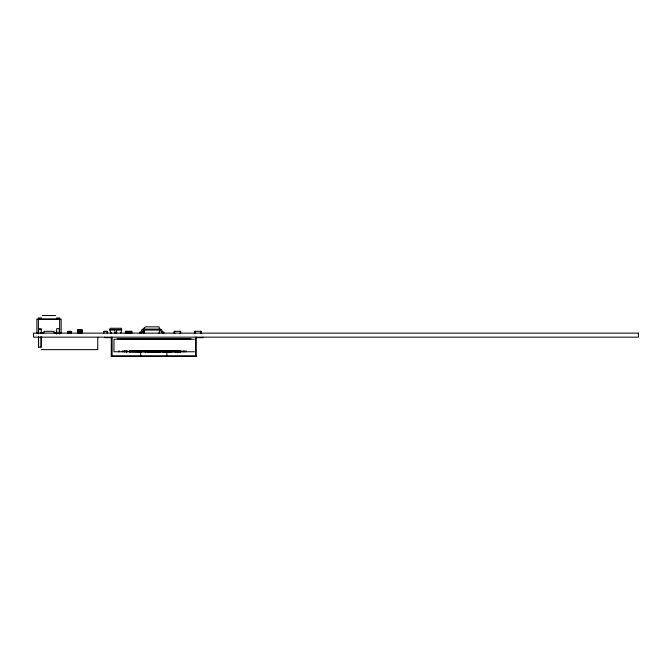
<?xml version="1.0" encoding="UTF-8"?>
<svg xmlns="http://www.w3.org/2000/svg" width="672" height="672" viewBox="0 0 672 672"><rect width="100%" height="100%" fill="white"/><g stroke="black" fill="none" stroke-linecap="round" stroke-linejoin="round"><path stroke-width="1.01" d="M82.337 331.279L82.127 333.043L77.54 333.043L77.54 329.507L82.127 329.507L82.337 331.279L80.774 331.279M110.729 333.127L109.922 330.086L110.116 328.272L121.456 328.272L121.649 330.086L120.842 333.127M159.054 333.127L159.634 330.086L159.088 326.852L145.58 326.852L144.127 327.97L143.858 329.078L144.438 333.127M42.336 315.538L55.684 315.538M38.296 317.965L41.53 317.965M56.49 317.965L59.732 317.965M109.922 329.482L121.649 329.482M38.598 329.616L41.227 329.616M109.922 330.086L114.979 330.086M116.6 330.086L121.649 330.086M77.33 330.75L82.337 330.75M77.33 331.279L78.893 331.279M67.939 331.506L71.173 331.506M103.9 331.506L107.134 331.506M127.008 331.506L130.25 331.506M78.893 332.338L80.774 332.354M78.893 332.514L80.774 332.514M114.979 332.514L116.6 332.514M38.598 332.934L36.876 332.934L36.876 319.175L61.144 319.175L61.144 332.934L59.321 332.934M40.244 332.934L43.957 332.934L43.957 331.313L54.071 331.313L54.071 332.934L56.851 332.934M67.939 332.917L71.173 332.917M127.008 332.917L130.25 332.917M111.275 337.655L104.74 337.655L104.74 337.168M196.3 337.655L202.843 337.655L202.843 337.168M117.222 338.822L191.117 338.822M194.384 339.226L113.954 339.226L113.954 351.767L194.384 351.767M41.336 349.65L97.776 349.65L97.776 337.168M111.275 355.807L196.3 355.807M201.214 333.127L201.214 331.304L194.737 331.304L194.737 333.127M200.399 331.304L201.012 331.506L201.012 332.917L200.399 333.127M196.3 337.168L196.3 356.462L111.275 356.462L111.275 337.168M195.552 331.304L194.939 331.506L194.939 332.917L195.552 333.127M195.485 337.168L195.485 356.462M186.32 350.952L186.32 351.767M185.262 350.952L185.262 351.767M184.456 350.952L184.456 351.767M183.935 350.952L183.935 351.767M183.389 350.952L183.389 351.767M182.599 350.952L182.599 351.767M181.532 350.952L181.532 351.767M180.701 350.952L180.701 351.767M180.667 333.127L180.667 331.304L174.191 331.304L174.191 333.127M180.6 350.952L180.592 351.767M180.424 350.952L180.466 351.767M180.298 351.767L180.281 350.952L180.18 351.767M180.104 350.952L180.104 351.767M179.852 331.304L180.466 331.506L180.466 332.917L179.852 333.127M179.928 350.952L179.852 351.767M179.726 350.952L179.777 351.767M179.449 350.952L179.483 351.767M179.323 350.952L179.374 351.767M179.239 351.767L179.155 350.952L179.012 351.767M178.937 350.952L178.928 351.767M178.819 350.952L178.769 351.767M178.324 350.952L178.399 351.767M177.937 350.952L177.937 351.767M177.82 350.952L177.761 351.767M177.71 350.952L177.626 351.767M177.551 350.952L177.551 351.767M177.374 350.952L177.45 351.767M177.257 350.952L177.232 351.767M176.954 350.952L176.954 351.767M176.803 350.952L176.87 351.767M176.694 350.952L176.702 351.767M176.518 350.952L176.576 351.767M176.173 350.952L176.173 351.767M175.938 350.952L175.938 351.767M175.904 350.952L175.93 351.767M175.694 350.952L175.686 351.767M175.476 350.952L175.493 351.767M175.157 350.952L175.157 351.767M175.006 331.304L174.392 331.506L174.392 332.917L175.006 333.127M175.031 350.952L175.031 351.767M174.93 350.952L174.93 351.767M174.77 350.952L174.796 351.767M174.619 350.952L174.569 351.767M174.199 350.952L174.157 351.767M174.073 350.952L174.098 351.767M173.762 350.952L173.762 351.767M173.158 350.952L173.174 351.767M173.048 350.952L173.04 351.767M172.754 350.952L172.754 351.767M172.494 350.952L172.452 351.767L172.36 350.952M172.108 350.952L172.099 351.767M171.948 350.952L171.898 351.767M171.814 350.952L171.772 351.767M171.646 350.952L171.654 351.767M171.452 350.952L171.452 351.767M171.318 350.952L171.318 351.767M171.251 350.952L171.251 351.767M170.94 350.952L170.965 351.767M170.839 350.952L170.822 351.767M170.621 351.767L170.646 350.952L170.554 351.767M170.47 350.952L170.36 351.767M170.251 350.952L170.251 351.767M170.075 350.952L170.092 351.767M169.974 350.952L170.016 351.767M169.798 350.952L169.898 351.767M169.596 350.952L169.621 351.767M169.453 350.952L169.453 351.767M169.268 350.952L169.268 351.767M169.193 351.767L169.084 350.952L168.974 351.767M168.848 350.952L168.848 351.767M168.731 350.952L168.756 351.767M168.596 350.952L168.588 351.767M168.496 350.952L168.47 351.767M168.328 350.952L168.328 351.767M168.21 350.952L168.218 351.767M168 350.952L168 351.767M167.899 350.952L167.899 351.767M167.546 350.952L167.639 351.767M167.504 350.952L167.429 351.767M167.378 350.952L167.269 351.767M167.168 350.952L167.168 351.767M167.084 350.952L167.084 351.767M166.866 350.776L166.866 356.462M166.807 350.952L166.807 351.767M166.404 350.952L166.328 351.767M166.236 350.952L166.236 351.767M166.043 350.952L166.102 351.767M165.925 350.952L165.942 351.767M165.791 351.767L165.74 350.952L165.623 351.767M165.53 350.952L165.497 351.767M165.404 351.767L165.312 350.952L165.211 351.767M165.068 350.952L165.102 351.767M164.833 350.952L164.749 351.767L164.648 350.952M164.531 350.952L164.489 351.767M164.38 350.952L164.388 351.767M164.203 350.952L164.254 351.767M164.153 350.952L164.17 351.767M164.027 350.952L163.918 351.767M163.876 333.127L163.876 332.111L162.464 331.943L161.717 329.969A1.546 1.546 0 0 0 160.474 329.087L143.018 329.087A1.546 1.546 0 0 0 141.775 329.969L140.986 331.976L139.608 332.111L139.608 333.127M163.842 350.952L163.842 351.767M163.666 350.952L163.649 351.767M163.59 350.952L163.531 351.767M163.372 350.952L163.33 351.767M163.262 351.767L163.212 350.952L163.061 351.767M162.926 350.952L162.994 351.767M162.884 350.952L162.775 351.767M162.666 350.952L162.666 351.767M162.473 350.952L162.481 351.767M162.322 350.952L162.322 351.767M162.078 350.952L162.078 351.767M161.834 350.952L161.801 351.767M161.473 350.952L161.465 351.767M161.087 350.952L161.078 351.767M160.801 350.952L160.801 351.767M160.642 350.952L160.642 351.767M160.415 350.952L160.465 351.767M160.373 350.952L160.356 351.767M160.138 350.952L160.23 351.767M160.003 350.952L159.995 351.767M159.827 350.952L159.961 351.767M159.617 350.952L159.684 351.767M159.449 350.952L159.449 351.767M159.029 351.767L158.995 350.952L158.852 351.767M158.726 350.952L158.777 351.767M158.626 350.952L158.626 351.767M158.449 350.952L158.466 351.767M158.323 350.952L158.298 351.767M158.264 350.952L158.172 351.767M158.063 350.952L158.063 351.767M157.954 350.952L157.912 351.767M157.76 350.952L157.76 351.767M157.508 350.952L157.517 351.767M157.441 350.952L157.324 351.767M157.088 350.952L157.147 351.767M156.996 350.952L156.929 351.767M156.845 350.952L156.853 351.767M156.744 350.952L156.727 351.767M156.568 350.952L156.568 351.767M156.425 350.952L156.45 351.767M156.005 350.952L155.938 351.767L155.82 350.952M155.66 350.952L155.77 351.767M155.492 350.952L155.492 351.767M155.358 350.952L155.35 351.767M155.333 350.952L155.299 351.767M155.156 350.952L155.207 351.767M155.022 350.952L155.022 351.767M154.854 350.91L154.913 351.767M154.745 351.767L154.669 350.91L154.56 351.767M154.476 351.767L154.384 350.91L154.249 351.767M154.165 350.952L154.132 351.767M154.039 350.91L154.064 351.767M153.829 350.952L153.854 351.767M153.426 350.952L153.451 351.767M153.275 350.952L153.266 351.767M152.88 350.952L152.863 351.767M152.72 350.91L152.821 351.767M152.552 350.952L152.552 351.767M152.494 350.952L152.426 351.767M152.317 350.952L152.317 351.767M152.174 350.952L152.242 351.767M152.015 350.952L152.09 351.767M151.973 350.952L151.973 351.767M151.78 350.952L151.838 351.767M151.696 350.952L151.645 351.767M151.435 350.952L151.435 351.767M151.166 350.952L151.2 351.767M151.099 350.952L151.099 351.767M150.889 350.952L150.889 351.767M150.805 350.952L150.805 351.767M150.704 350.952L150.595 351.767M150.209 351.767L150.175 350.952L150.116 351.767M149.948 350.952L149.948 351.767M149.831 350.952L149.839 351.767M149.621 350.952L149.621 351.767M149.52 350.952L149.52 351.767M149.369 351.767L149.352 350.952L149.285 351.767M148.915 350.952L149.05 351.767M148.823 350.952L148.89 351.767M148.646 350.952L148.756 351.767M148.579 350.952L148.579 351.767M148.361 350.952L148.361 351.767M148.294 350.952L148.294 351.767M147.924 350.952L147.924 351.767M147.647 350.952L147.647 351.767M147.571 350.952L147.529 351.767M147.395 350.952L147.395 351.767M147.185 350.952L147.143 351.767M146.824 350.952L146.882 351.767M146.521 351.767L146.395 350.952L146.303 351.767M146.068 350.952L146.093 351.767M145.908 350.952L145.95 351.767M145.698 350.952L145.782 351.767M145.572 350.952L145.58 351.767M145.454 350.952L145.446 351.767M145.286 350.952L145.286 351.767M145.169 350.952L145.169 351.767M145.085 350.952L145.085 351.767M144.934 350.952L144.934 351.767M144.724 350.952L144.85 351.767M144.497 350.952L144.522 351.767M144.178 333.127L144.178 331.304L143.371 331.304L143.371 333.127M144.136 350.952L144.06 351.767M143.632 350.952L143.707 351.767M143.548 350.952L143.447 351.767L143.447 350.952M142.766 350.952L142.766 351.767M142.279 350.952L142.262 351.767M141.977 350.952L141.977 351.767M141.733 350.952L141.691 351.767M141.59 350.952L141.59 351.767M141.414 350.952L141.414 351.767M141.078 350.952L141.179 351.767M141.002 350.952L141.002 351.767M140.843 350.952L140.876 351.767M140.708 350.776L140.708 356.462M140.557 350.952L140.599 351.767M140.465 350.952L140.406 351.767M140.297 350.952L140.33 351.767M140.087 350.952L140.112 351.767M140.003 350.952L139.978 351.767M139.91 350.952L139.91 351.767M139.667 350.952L139.65 351.767M139.507 350.952L139.507 351.767M139.289 350.952L139.289 351.767M139.213 350.952L139.213 351.767M139.07 350.952L139.096 351.767M138.886 350.952L138.852 351.767L138.793 350.952M138.667 350.952L138.667 351.767M138.449 350.952L138.482 351.767M138.407 350.952L138.34 351.767M138.155 350.952L138.155 351.767M138.037 350.952L138.113 351.767M137.861 350.952L137.97 351.767M137.726 351.767L137.718 350.952L137.6 351.767M137.558 350.952L137.542 351.767M137.399 350.952L137.298 351.767M137.264 350.952L137.264 351.767M136.769 350.952L136.744 351.767M136.592 350.952L136.592 351.767L136.475 350.952M136.441 350.952L136.324 351.767L136.307 350.952M136.088 350.952L136.055 351.767M135.979 350.952L135.61 351.767M135.416 350.952L135.366 351.767M135.223 350.952L135.223 351.767M135.122 350.952L135.156 351.767M134.971 350.952L134.971 351.767M134.862 350.952L134.82 351.767M134.736 350.952L134.736 351.767M134.308 350.952L134.291 351.767M133.988 350.952L133.955 351.767M133.896 350.952L133.896 351.767M133.619 350.952L133.619 351.767M133.35 350.952L133.35 351.767M133.216 350.952L133.182 351.767M132.98 350.952L132.98 351.767M132.712 350.952L132.712 351.767M132.384 350.952L132.384 351.767M132.14 350.952L132.132 351.767M131.998 350.952L131.998 351.767M131.863 333.127L131.863 331.304L125.395 331.304L125.395 333.127M131.838 350.952L131.905 351.767M131.561 350.952L131.561 351.767L131.502 350.952M131.057 331.304L131.662 331.506L131.662 332.917L131.057 333.127M131.082 350.952L131.057 351.767M130.897 350.952L130.897 351.767M130.813 350.952L130.813 351.767M130.578 350.952L130.578 351.767M130.561 350.952L130.511 351.767M130.25 331.304L130.25 333.127M130.175 350.952L130.192 351.767M130.024 351.767L129.864 350.952M129.646 350.952L129.629 351.767M129.461 350.952L129.478 351.767M129.326 350.952L129.326 351.767M129.108 350.952L129.108 351.767M127.445 350.952L127.453 351.767M127.008 331.304L127.008 333.127M126.84 350.952L126.848 351.767M126.706 350.952L126.714 351.767M126.546 350.952L126.529 351.767M126.412 350.952L126.403 351.767M126.294 350.952L126.311 351.767M126.202 331.304L125.597 331.506L125.597 332.917L126.202 333.127M126.008 350.952L125.992 351.767M125.614 350.952L125.63 351.767M124.74 350.952L124.74 351.767M124.656 350.952L124.673 351.767M124.32 350.952L124.328 351.767M123.833 350.952L123.841 351.767M122.9 350.952L122.892 351.767M122.144 350.952L122.144 351.767M119.507 350.952L119.498 351.767M118.558 350.952L118.566 351.767M116.6 329.482L116.6 333.127M114.979 329.482L114.979 333.127M112.098 337.168L112.098 356.462M111.14 332.396L111.14 333.127M107.134 333.127L107.134 331.304L103.9 331.304L103.9 333.127M80.774 330.75L80.774 333.043M78.893 330.75L78.893 333.043M71.173 333.127L71.173 331.304L67.939 331.304L67.939 333.127M60.43 319.175L37.59 319.175M59.632 319.175L59.632 332.934M59.321 333.841L59.321 328.667L56.692 328.667L56.692 333.841M59.254 331.808L59.254 333.841M56.624 331.808L56.624 333.841M41.227 333.724L41.227 328.667L38.598 328.667L38.598 333.724M41.227 336.815L41.227 347.096L38.464 347.096L38.464 336.815M41.093 336.815L41.093 347.096M38.598 336.815L38.598 347.096M38.396 319.175L38.396 332.934M162.851 333.127A1.546 1.546 0 0 1 161.398 332.094L160.364 330.095L143.178 330.086L142.094 332.094A1.546 1.546 0 0 1 140.641 333.127M638.4 333.127L33.6 333.127L33.6 337.168L638.4 337.168L638.4 333.127M178.643 351.767L178.592 350.952L178.559 351.767M178.172 351.767L178.198 350.952L178.156 351.767M166.572 351.767L166.572 350.952L166.513 351.767M159.306 351.767L159.306 350.952L159.256 351.767M156.265 351.767L156.274 350.952L156.19 351.767M153.115 351.767L153.115 350.952L153.073 351.767M150.469 351.767L150.469 350.952L150.427 351.767M148.075 351.767L148.075 350.952L148.042 351.767M137.038 351.767L137.071 350.952L136.979 351.767"/></g></svg>
